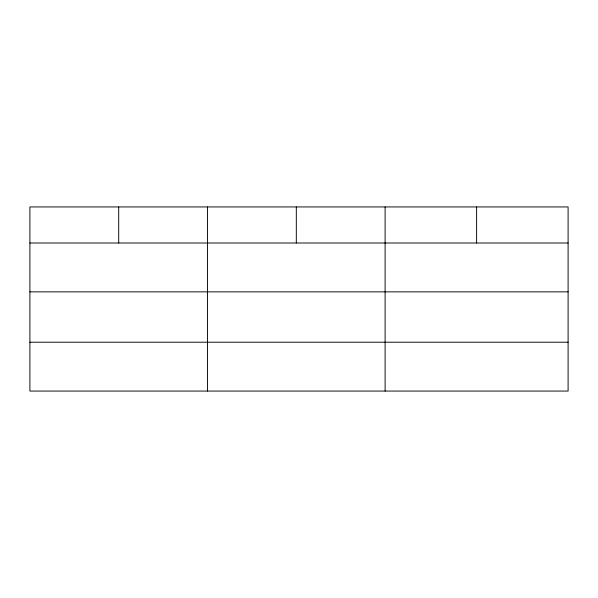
<?xml version="1.0" encoding="UTF-8"?>
<svg xmlns="http://www.w3.org/2000/svg" width="598" height="598" viewBox="0 0 598 598"><rect width="100%" height="100%" fill="white"/><g stroke="black" fill="none" stroke-linecap="round" stroke-linejoin="round"><path stroke-width="0.9" d="M568.1 291.861L568.1 206.938L29.9 206.938L29.9 391.062L568.1 391.062L568.1 291.861L29.9 291.861M29.9 243.005L568.1 243.005M29.9 342.206L568.1 342.206M476.606 206.938L476.606 243.005M385.112 206.938L385.112 391.062M296.309 206.938L296.309 243.005M207.506 206.938L207.506 391.062M118.703 206.938L118.703 243.005"/></g></svg>
